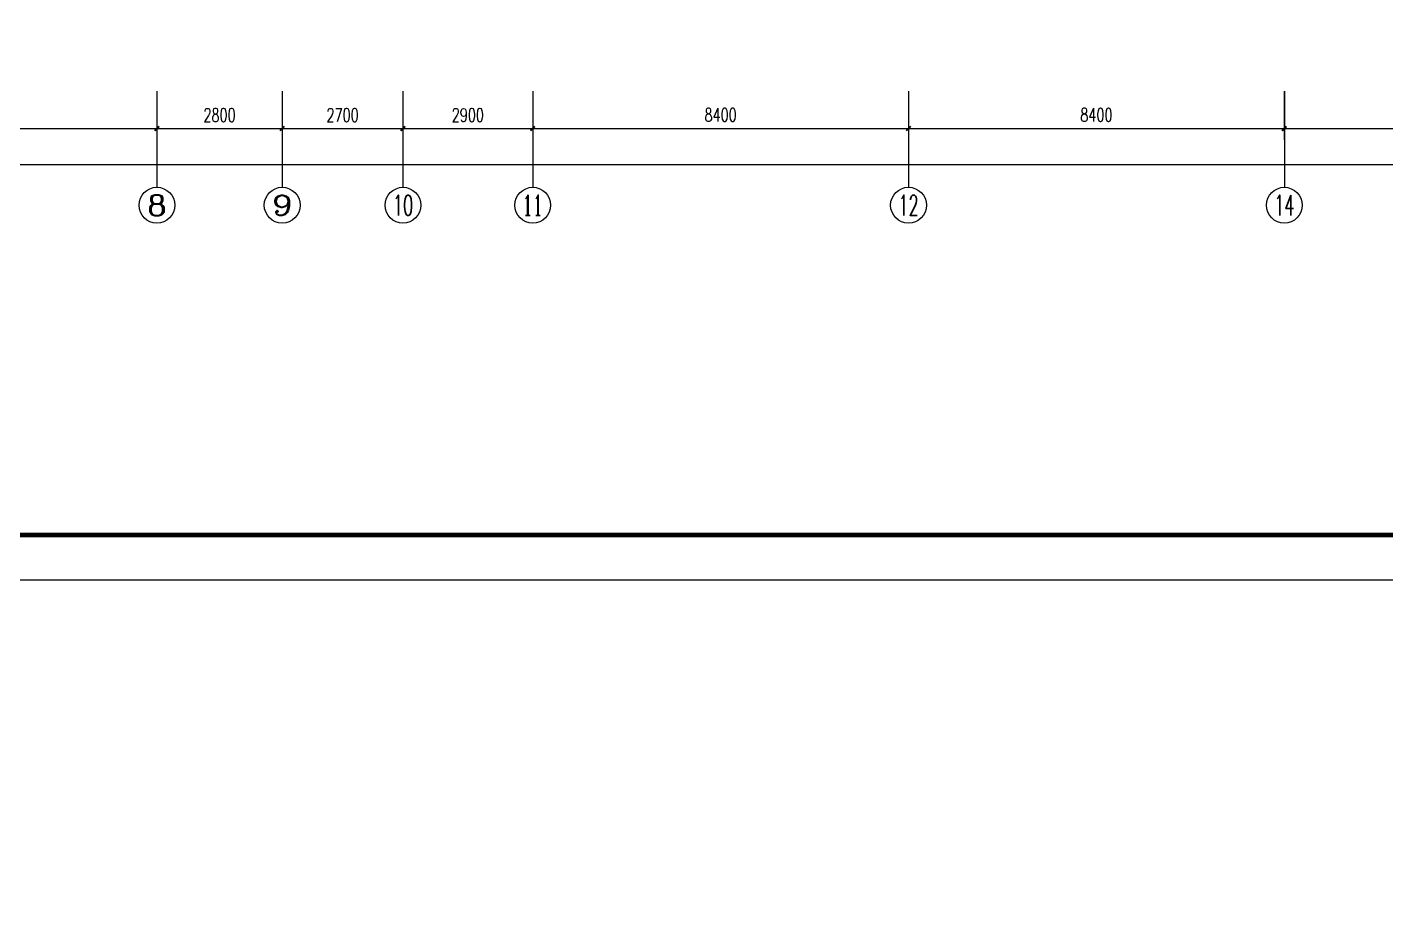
# Model space of a CAD drawing. Extents: x 2166032 to 5302137, y 581493 to 2416206.
# Drawn here: x 2724151 to 2754520, y 1171694 to 1191322 of the extents above; entities that cross this region are included whole.
import ezdxf
from ezdxf.enums import TextEntityAlignment as Align

# ---------------------------------------------------------------- set-up
doc = ezdxf.new("R2010")
doc.units = 0
doc.header["$LTSCALE"] = 1000
doc.header["$MEASUREMENT"] = 0
for name, color, linetype in [('AXIS', 3, 'Continuous'), ('AXIS_TEXT', 7, 'Continuous'), ('PUB_TITLE', 137, 'Continuous')]:
    doc.layers.add(name, color=color, linetype=linetype)
doc.styles.add('_TCH_AXIS', font='complex_.ttf')
doc.styles.add('COMPLEX', font='complex_.ttf')
doc.styles.add('DIM_FONT', font='simplex_.ttf', dxfattribs={"width": 0.7})
doc.dimstyles.new('DIMN', dxfattribs={"dimtxt": 300, "dimasz": 100, "dimexe": 250, "dimexo": 300, "dimgap": 150, "dimtad": 1, "dimdec": 0, "dimzin": 0, "dimdsep": 46, "dimtxsty": 'DIM_FONT', "dimblk": 'ARCHTICK', "dimcen": 0.09, "dimclrt": 7, "dimazin": 2, "dimtfac": 1, "dimtdec": 0, "dimtix": 1, "dimtmove": 2, "dimatfit": 3, "dimldrblk": 'ARCHTICK', "dimfxl": 1, "dimtolj": 1, "dimtzin": 0, "dimarcsym": 0})

# ---------------------------------------------------------------- blocks, each defined once
blk = doc.blocks.new('_ArchTick')
at = {"color": 0, "linetype": 'ByBlock', "const_width": 0.4}
blk.add_lwpolyline([(-0.5, -0.5), (0.5, 0.5)], dxfattribs=at)
blk = doc.blocks.new('*D2563')
at = {"layer": 'AXIS', "color": 0, "lineweight": -2}
for p, q in [((2718651, 1189890), (2718651, 1188808)), ((2727051, 1189890), (2727051, 1188808)), ((2718651, 1189058), (2727051, 1189058))]:
    blk.add_line(p, q, dxfattribs=at)
at = {"layer": 'Defpoints', "color": 0}
for p in [(2718651, 1190190), (2727051, 1190190), (2727051, 1189058)]:
    blk.add_point(p, dxfattribs=at)
at = {"layer": 'AXIS', "color": 0, "lineweight": -2, "xscale": 100, "yscale": 100, "zscale": 100, "rotation": 180}
blk.add_blockref('_ArchTick', (2718651, 1189058), dxfattribs=at)
at = {"layer": 'AXIS', "color": 0, "lineweight": -2, "xscale": 100, "yscale": 100, "zscale": 100}
blk.add_blockref('_ArchTick', (2727051, 1189058), dxfattribs=at)
at = {"layer": 'AXIS', "color": 7, "insert": (2722851, 1189363), "char_height": 300, "attachment_point": 5, "style": 'DIM_FONT'}
blk.add_mtext('\\A1;8400', dxfattribs=at)
blk = doc.blocks.new('*D2564')
at = {"layer": 'AXIS', "color": 0, "lineweight": -2}
for p, q in [((2727051, 1189890), (2727051, 1188808)), ((2729851, 1189890), (2729851, 1188808)), ((2727051, 1189058), (2729851, 1189058))]:
    blk.add_line(p, q, dxfattribs=at)
at = {"layer": 'Defpoints', "color": 0}
for p in [(2727051, 1190190), (2729851, 1190190), (2729851, 1189058)]:
    blk.add_point(p, dxfattribs=at)
at = {"layer": 'AXIS', "color": 0, "lineweight": -2, "xscale": 100, "yscale": 100, "zscale": 100, "rotation": 180}
blk.add_blockref('_ArchTick', (2727051, 1189058), dxfattribs=at)
at = {"layer": 'AXIS', "color": 0, "lineweight": -2, "xscale": 100, "yscale": 100, "zscale": 100}
blk.add_blockref('_ArchTick', (2729851, 1189058), dxfattribs=at)
at = {"layer": 'AXIS', "color": 7, "insert": (2728451, 1189359), "char_height": 300, "attachment_point": 5, "style": 'DIM_FONT'}
blk.add_mtext('\\A1;2800', dxfattribs=at)
blk = doc.blocks.new('*D2565')
at = {"layer": 'AXIS', "color": 0, "lineweight": -2}
for p, q in [((2729851, 1189890), (2729851, 1188808)), ((2732551, 1189890), (2732551, 1188808)), ((2729851, 1189058), (2732551, 1189058))]:
    blk.add_line(p, q, dxfattribs=at)
at = {"layer": 'Defpoints', "color": 0}
for p in [(2729851, 1190190), (2732551, 1190190), (2732551, 1189058)]:
    blk.add_point(p, dxfattribs=at)
at = {"layer": 'AXIS', "color": 0, "lineweight": -2, "xscale": 100, "yscale": 100, "zscale": 100, "rotation": 180}
blk.add_blockref('_ArchTick', (2729851, 1189058), dxfattribs=at)
at = {"layer": 'AXIS', "color": 0, "lineweight": -2, "xscale": 100, "yscale": 100, "zscale": 100}
blk.add_blockref('_ArchTick', (2732551, 1189058), dxfattribs=at)
at = {"layer": 'AXIS', "color": 7, "insert": (2731201, 1189359), "char_height": 300, "attachment_point": 5, "style": 'DIM_FONT'}
blk.add_mtext('\\A1;2700', dxfattribs=at)
blk = doc.blocks.new('*D2566')
at = {"layer": 'AXIS', "color": 0, "lineweight": -2}
for p, q in [((2732551, 1189890), (2732551, 1188808)), ((2735451, 1189890), (2735451, 1188808)), ((2732551, 1189058), (2735451, 1189058))]:
    blk.add_line(p, q, dxfattribs=at)
at = {"layer": 'Defpoints', "color": 0}
for p in [(2732551, 1190190), (2735451, 1190190), (2735451, 1189058)]:
    blk.add_point(p, dxfattribs=at)
at = {"layer": 'AXIS', "color": 0, "lineweight": -2, "xscale": 100, "yscale": 100, "zscale": 100, "rotation": 180}
blk.add_blockref('_ArchTick', (2732551, 1189058), dxfattribs=at)
at = {"layer": 'AXIS', "color": 0, "lineweight": -2, "xscale": 100, "yscale": 100, "zscale": 100}
blk.add_blockref('_ArchTick', (2735451, 1189058), dxfattribs=at)
at = {"layer": 'AXIS', "color": 7, "insert": (2734001, 1189359), "char_height": 300, "attachment_point": 5, "style": 'DIM_FONT'}
blk.add_mtext('\\A1;2900', dxfattribs=at)
blk = doc.blocks.new('*D2567')
at = {"layer": 'AXIS', "color": 0, "lineweight": -2}
for p, q in [((2735451, 1189890), (2735451, 1188808)), ((2743851, 1189890), (2743851, 1188808)), ((2735451, 1189058), (2743851, 1189058))]:
    blk.add_line(p, q, dxfattribs=at)
at = {"layer": 'Defpoints', "color": 0}
for p in [(2735451, 1190190), (2743851, 1190190), (2743851, 1189058)]:
    blk.add_point(p, dxfattribs=at)
at = {"layer": 'AXIS', "color": 0, "lineweight": -2, "xscale": 100, "yscale": 100, "zscale": 100, "rotation": 180}
blk.add_blockref('_ArchTick', (2735451, 1189058), dxfattribs=at)
at = {"layer": 'AXIS', "color": 0, "lineweight": -2, "xscale": 100, "yscale": 100, "zscale": 100}
blk.add_blockref('_ArchTick', (2743851, 1189058), dxfattribs=at)
at = {"layer": 'AXIS', "color": 7, "insert": (2739651, 1189363), "char_height": 300, "attachment_point": 5, "style": 'DIM_FONT'}
blk.add_mtext('\\A1;8400', dxfattribs=at)
blk = doc.blocks.new('*D2568')
at = {"layer": 'AXIS', "color": 0, "lineweight": -2}
for p, q in [((2743851, 1189890), (2743851, 1188808)), ((2752251, 1189890), (2752251, 1188808)), ((2743851, 1189058), (2752251, 1189058))]:
    blk.add_line(p, q, dxfattribs=at)
at = {"layer": 'Defpoints', "color": 0}
for p in [(2743851, 1190190), (2752251, 1190190), (2752251, 1189058)]:
    blk.add_point(p, dxfattribs=at)
at = {"layer": 'AXIS', "color": 0, "lineweight": -2, "xscale": 100, "yscale": 100, "zscale": 100, "rotation": 180}
blk.add_blockref('_ArchTick', (2743851, 1189058), dxfattribs=at)
at = {"layer": 'AXIS', "color": 0, "lineweight": -2, "xscale": 100, "yscale": 100, "zscale": 100}
blk.add_blockref('_ArchTick', (2752251, 1189058), dxfattribs=at)
at = {"layer": 'AXIS', "color": 7, "insert": (2748051, 1189363), "char_height": 300, "attachment_point": 5, "style": 'DIM_FONT'}
blk.add_mtext('\\A1;8400', dxfattribs=at)
blk = doc.blocks.new('*D2569')
at = {"layer": 'AXIS', "color": 0, "lineweight": -2}
for p, q in [((2752251, 1189890), (2752251, 1188808)), ((2758851, 1189890), (2758851, 1188808)), ((2752251, 1189058), (2758851, 1189058))]:
    blk.add_line(p, q, dxfattribs=at)
at = {"layer": 'Defpoints', "color": 0}
for p in [(2752251, 1190190), (2758851, 1190190), (2758851, 1189058)]:
    blk.add_point(p, dxfattribs=at)
at = {"layer": 'AXIS', "color": 0, "lineweight": -2, "xscale": 100, "yscale": 100, "zscale": 100, "rotation": 180}
blk.add_blockref('_ArchTick', (2752251, 1189058), dxfattribs=at)
at = {"layer": 'AXIS', "color": 0, "lineweight": -2, "xscale": 100, "yscale": 100, "zscale": 100}
blk.add_blockref('_ArchTick', (2758851, 1189058), dxfattribs=at)
at = {"layer": 'AXIS', "color": 7, "insert": (2755551, 1189359), "char_height": 300, "attachment_point": 5, "style": 'DIM_FONT'}
blk.add_mtext('\\A1;6600', dxfattribs=at)
blk = doc.blocks.new('*D2571')
at = {"layer": 'AXIS', "color": 0, "lineweight": -2}
for p, q in [((2683451, 1189590), (2683451, 1188008)), ((2761282, 1189590), (2761282, 1188008)), ((2683451, 1188258), (2761282, 1188258))]:
    blk.add_line(p, q, dxfattribs=at)
at = {"layer": 'Defpoints', "color": 0}
for p in [(2683451, 1189890), (2761282, 1189890), (2761282, 1188258)]:
    blk.add_point(p, dxfattribs=at)
at = {"layer": 'AXIS', "color": 0, "lineweight": -2, "xscale": 100, "yscale": 100, "zscale": 100, "rotation": 180}
blk.add_blockref('_ArchTick', (2683451, 1188258), dxfattribs=at)
at = {"layer": 'AXIS', "color": 0, "lineweight": -2, "xscale": 100, "yscale": 100, "zscale": 100}
blk.add_blockref('_ArchTick', (2761282, 1188258), dxfattribs=at)
at = {"layer": 'AXIS', "color": 7, "insert": (2722367, 1188559), "char_height": 300, "attachment_point": 5, "style": 'DIM_FONT'}
blk.add_mtext('\\A1;77830', dxfattribs=at)
blk = doc.blocks.new('_AXISO')
blk.add_circle((0, 0), 0.5)
at = {"layer": 'AXIS_TEXT', "style": 'COMPLEX', "width": 1.171875}
blk.add_attdef('A', text='', height=0.56, dxfattribs=at).set_placement((-0.25, -0.28), (0.25, -0.28), align=Align.FIT)

msp = doc.modelspace()

# ---------------------------------------------------------------- linework, layer by layer
msp.add_circle((2604640.5, 1020101.3), 438608.5)
at = {"layer": 'AXIS'}
for p, q in [((2727051.5, 1189890.1), (2727051.5, 1187745.3)), ((2729851.5, 1189890.1), (2729851.5, 1187745.3)), ((2732551.5, 1189890.1), (2732551.5, 1187745.3)), ((2735451.5, 1189890.1), (2735451.5, 1187745.3)), ((2743851.5, 1189890.1), (2743851.5, 1187745.3)), ((2752251.5, 1189890.1), (2752251.5, 1187745.3))]:
    msp.add_line(p, q, dxfattribs=at)
at = {"layer": 'PUB_TITLE'}
msp.add_lwpolyline([(2670952.5, 1178978), (2776052.5, 1178978), (2776052.5, 1238378), (2670952.5, 1238378)], close=True, dxfattribs=at)
at = {"layer": 'PUB_TITLE', "const_width": 100}
msp.add_lwpolyline([(2673452.5, 1179978), (2775052.5, 1179978), (2775052.5, 1237378), (2673452.5, 1237378)], close=True, dxfattribs=at)

# ---------------------------------------------------------------- block references
at = {"layer": 'AXIS'}
ref = msp.add_blockref('_AXISO', (2727051.5, 1187345.3), dxfattribs=dict(at, xscale=800, yscale=800, zscale=800))
ref.add_attrib('A', '8', dxfattribs={"layer": 'AXIS_TEXT', "height": 452.5, "style": '_TCH_AXIS', "width": 1.049113}).set_placement((2726825.2, 1187119), (2727277.8, 1187119), align=Align.FIT)
ref = msp.add_blockref('_AXISO', (2729851.5, 1187345.3), dxfattribs=dict(at, xscale=800, yscale=800, zscale=800))
ref.add_attrib('A', '9', dxfattribs={"layer": 'AXIS_TEXT', "height": 452.5, "style": '_TCH_AXIS', "width": 1.049113}).set_placement((2729625.2, 1187119), (2730077.8, 1187119), align=Align.FIT)
ref = msp.add_blockref('_AXISO', (2732551.5, 1187345.3), dxfattribs=dict(at, xscale=800, yscale=800, zscale=800))
ref.add_attrib('A', '10', dxfattribs={"layer": 'AXIS_TEXT', "height": 452.55, "style": '_TCH_AXIS', "width": 0.597514}).set_placement((2732325.2, 1187119), (2732777.8, 1187119), align=Align.FIT)
ref = msp.add_blockref('_AXISO', (2735451.5, 1187345.3), dxfattribs=dict(at, xscale=800, yscale=800, zscale=800))
ref.add_attrib('A', '11', dxfattribs={"layer": 'AXIS_TEXT', "height": 452.55, "style": '_TCH_AXIS', "width": 0.694043}).set_placement((2735225.2, 1187119), (2735677.8, 1187119), align=Align.FIT)
ref = msp.add_blockref('_AXISO', (2743851.5, 1187345.3), dxfattribs=dict(at, xscale=800, yscale=800, zscale=800))
ref.add_attrib('A', '12', dxfattribs={"layer": 'AXIS_TEXT', "height": 452.55, "style": '_TCH_AXIS', "width": 0.597514}).set_placement((2743625.2, 1187119), (2744077.8, 1187119), align=Align.FIT)
ref = msp.add_blockref('_AXISO', (2752251.5, 1187345.3), dxfattribs=dict(at, xscale=800, yscale=800, zscale=800))
ref.add_attrib('A', '14', dxfattribs={"layer": 'AXIS_TEXT', "height": 452.55, "style": '_TCH_AXIS', "width": 0.581255}).set_placement((2752025.2, 1187119), (2752477.8, 1187119), align=Align.FIT)

# ---------------------------------------------------------------- dimensions: what is measured, and where the dimension line sits
for p1, p2, distance, picture, middle in [((2718651.5, 1190190.1), (2727051.5, 1190190.1), -1132.4, '*D2563', (2722851.5, 1189362.6)), ((2727051.5, 1190190.1), (2729851.5, 1190190.1), -1132.4, '*D2564', (2728451.5, 1189359.1)), ((2729851.5, 1190190.1), (2732551.5, 1190190.1), -1132.4, '*D2565', (2731201.5, 1189359.1)), ((2732551.5, 1190190.1), (2735451.5, 1190190.1), -1132.4, '*D2566', (2734001.5, 1189359.1)), ((2735451.5, 1190190.1), (2743851.5, 1190190.1), -1132.4, '*D2567', (2739651.5, 1189362.6)), ((2743851.5, 1190190.1), (2752251.5, 1190190.1), -1132.4, '*D2568', (2748051.5, 1189362.6)), ((2752251.5, 1190190.1), (2758851.5, 1190190.1), -1132.4, '*D2569', (2755551.5, 1189359.1)), ((2683451.5, 1189890.1), (2761281.5, 1189890.1), -1632.4, '*D2571', (2722366.5, 1188559.1))]:
    dim = msp.add_aligned_dim(p1=p1, p2=p2, distance=distance, dimstyle='DIMN', dxfattribs=at)
    dim.commit()
    dim.dimension.update_dxf_attribs({"geometry": picture, "text_midpoint": middle})

doc.saveas('drawing.dxf')
